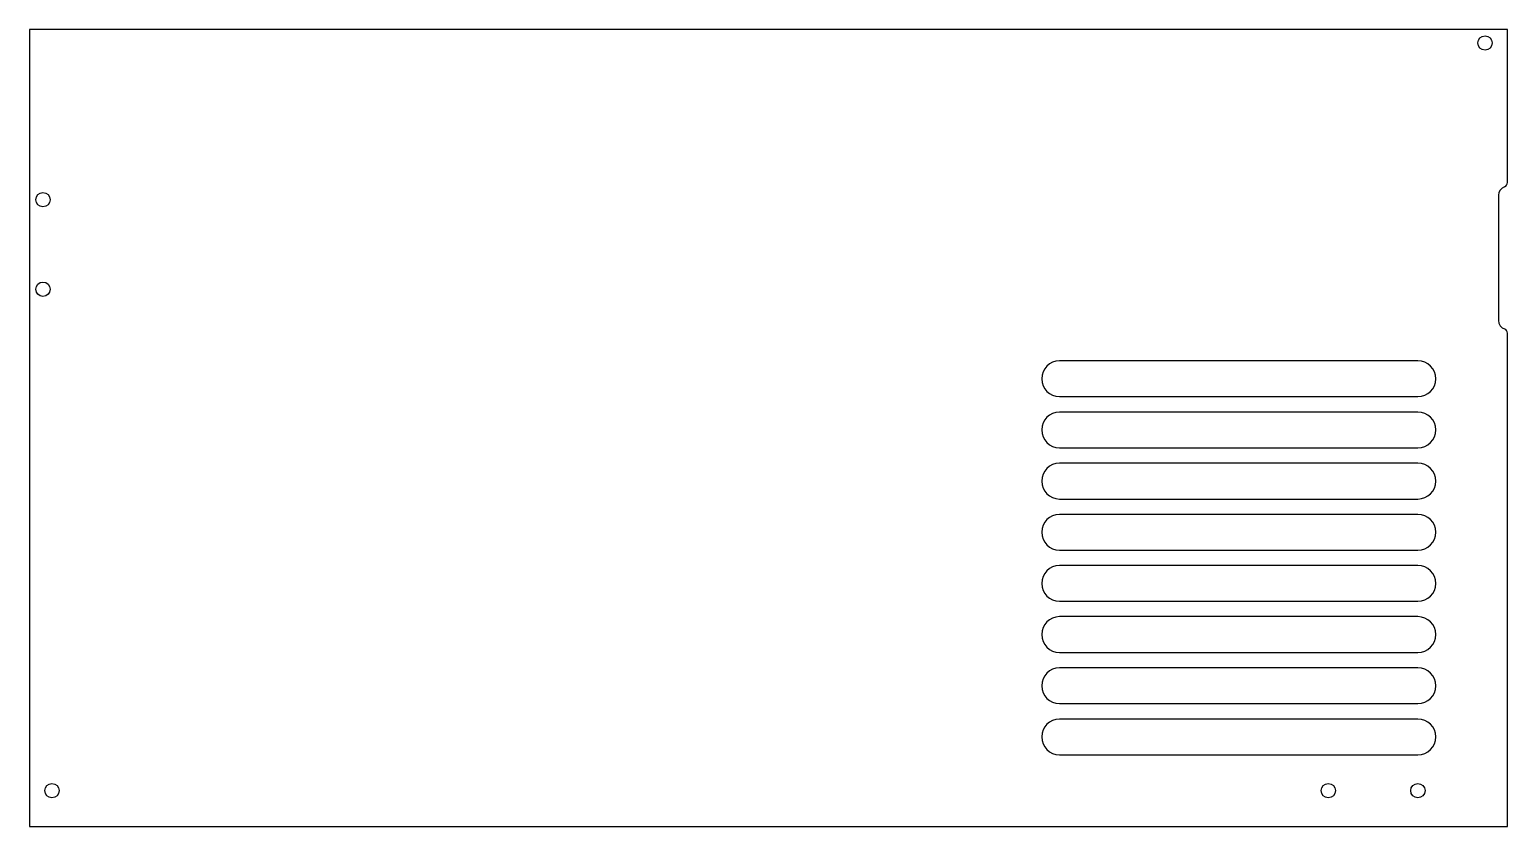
# Model space of a CAD drawing. Header units: millimetres. Extents: x -165 to 165, y -89 to 89.
import ezdxf

# ---------------------------------------------------------------- set-up
doc = ezdxf.new("R2010")
doc.units = ezdxf.units.MM

msp = doc.modelspace()

# ---------------------------------------------------------------- linework, layer by layer
at = {"color": 7, "linetype": 'Continuous', "lineweight": 25}
for p, q in [((165, 89), (-165, 89)), ((-165, 89), (-165, -89)), ((165, 54.83), (165, 89)), ((163, 52), (163, 24)), ((165, -89), (165, 21.17)), ((145, 15), (65, 15)), ((65, 7), (145, 7)), ((145, 3.57), (65, 3.57)), ((65, -4.43), (145, -4.43)), ((145, -7.86), (65, -7.86)), ((65, -15.86), (145, -15.86)), ((145, -19.29), (65, -19.29)), ((65, -27.29), (145, -27.29)), ((145, -30.71), (65, -30.71)), ((65, -38.71), (145, -38.71)), ((145, -42.14), (65, -42.14)), ((65, -50.14), (145, -50.14)), ((145, -53.57), (65, -53.57)), ((65, -61.57), (145, -61.57)), ((145, -65), (65, -65)), ((65, -73), (145, -73)), ((-165, -89), (165, -89))]:
    msp.add_line(p, q, dxfattribs=at)
for centre in [(160, 86), (-162, 51), (-162, 31), (-160, -81), (125, -81), (145, -81)]:
    msp.add_circle(centre, 1.6, dxfattribs=at)
for centre, radius, start, end in [((165, 52), 2, 109.4712, 180), ((164, 54.83), 1, 289.4712, 0), ((165, 24), 2, 180, 250.5288), ((164, 21.17), 1, 0, 70.5288), ((65, 11), 4, 90, 270), ((145, 11), 4, 270, 90), ((65, -0.43), 4, 90, 270), ((145, -0.43), 4, 270, 90), ((65, -11.86), 4, 90, 270), ((145, -11.86), 4, 270, 90), ((65, -23.29), 4, 90, 270), ((145, -23.29), 4, 270, 90), ((65, -34.71), 4, 90, 270), ((145, -34.71), 4, 270, 90), ((65, -46.14), 4, 90, 270), ((145, -46.14), 4, 270, 90), ((65, -57.57), 4, 90, 270), ((145, -57.57), 4, 270, 90), ((65, -69), 4, 90, 270), ((145, -69), 4, 270, 90)]:
    msp.add_arc(centre, radius, start, end, dxfattribs=at)

doc.saveas('drawing.dxf')
